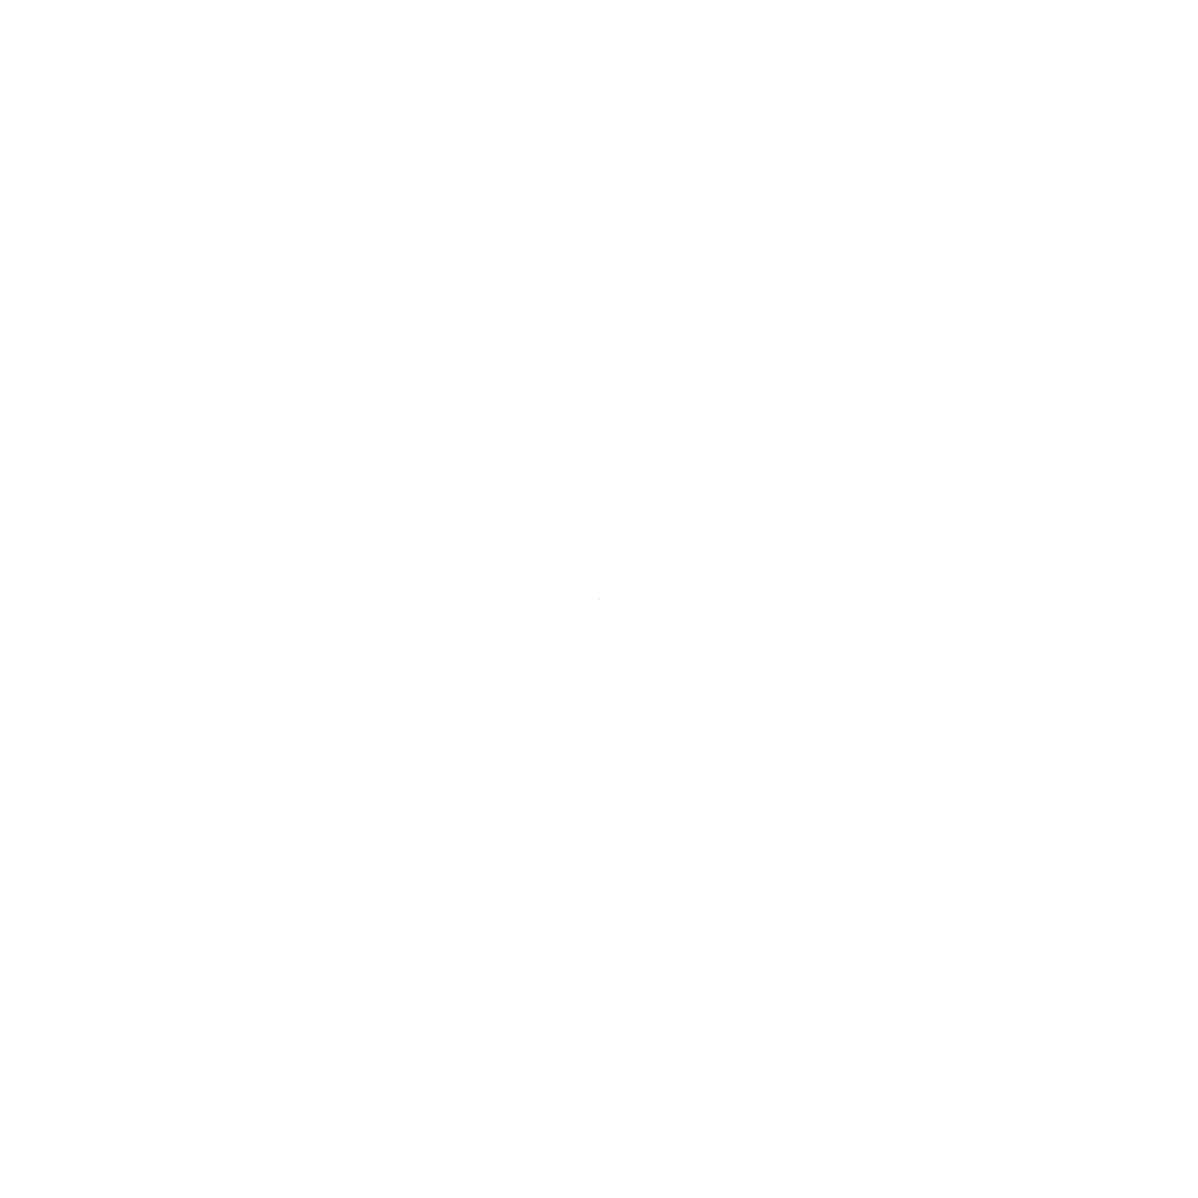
# Model space of a CAD drawing. Header units: millimetres. Extents: x 0 to 0, y 10 to 10.
import ezdxf

# ---------------------------------------------------------------- set-up
doc = ezdxf.new("R2010")
doc.units = ezdxf.units.MM
doc.layers.add('2-Obrysy', color=170, linetype='Continuous', lineweight=100)

msp = doc.modelspace()

# ---------------------------------------------------------------- linework, layer by layer
at = {"layer": '2-Obrysy'}
msp.add_line((0, 10), (0, 10), dxfattribs=at)

doc.saveas('drawing.dxf')
